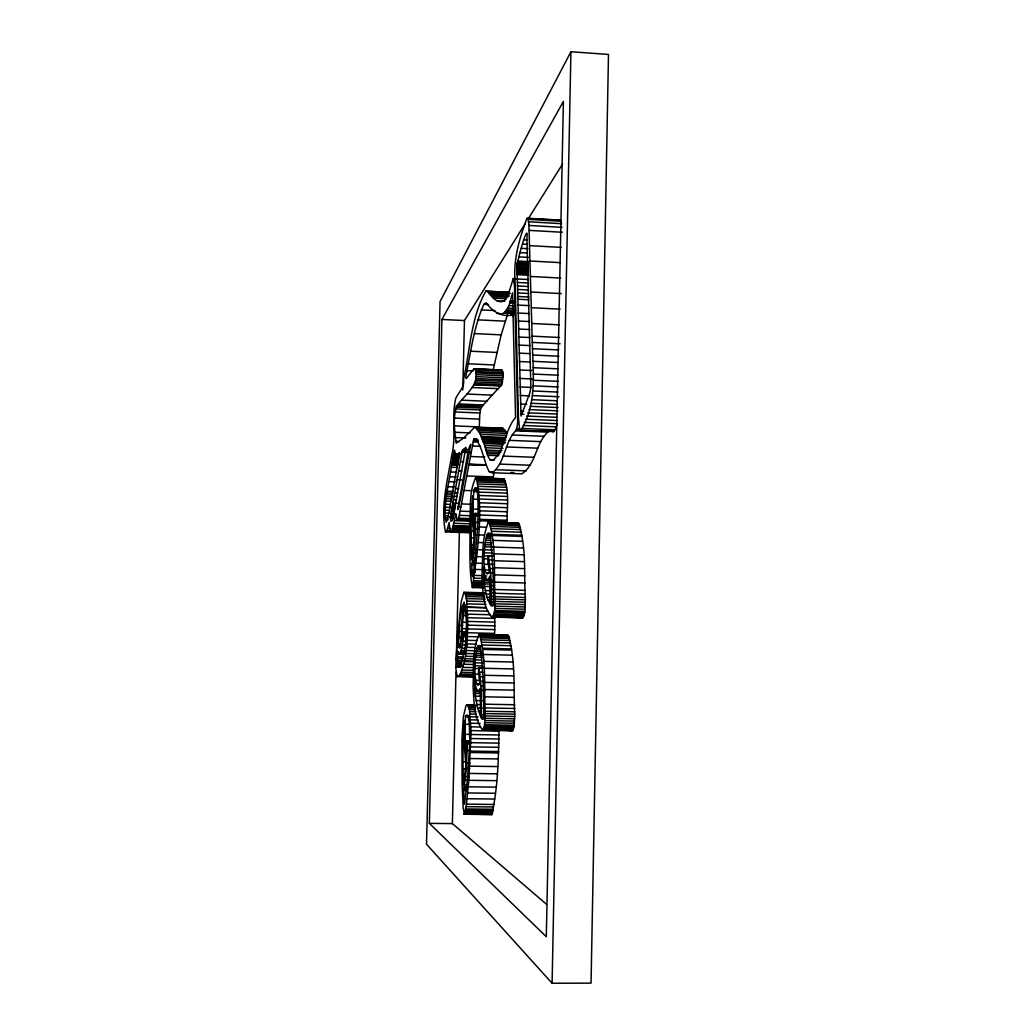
<?xml version="1.0" encoding="UTF-8"?>
<svg xmlns="http://www.w3.org/2000/svg" width="1035" height="1035" viewBox="0 0 1035 1035"><rect width="100%" height="100%" fill="white"/><g stroke="black" fill="none" stroke-linecap="round" stroke-linejoin="round"><path stroke-width="1.5" d="M467.768 625.153L466.682 601.063L465.634 594.853L463.965 592.266L461.248 601.49L457.315 638.194L455.736 667.588L457.134 676.722L459.462 675.35L461.118 672.258L465.129 658.726L466.992 643.912L467.768 625.153L494.808 625.839L494.665 633.42L467.613 632.747M464.185 814.209L491.716 814.61C498.016 787.713 498.43 758.862 498.948 731.072L471.067 730.606L469.385 709.544L467.587 704.964L465.983 705.663L463.357 716.776L461.921 739.585L462.115 784.543L463.162 807.96L464.353 814.325L466.449 804.156L468.842 780.312L471.067 730.606M525.418 599.847C523.606 574.619 527.022 546.778 518.225 523.102L488.391 522.222C481.573 538.381 482.944 557.205 482.038 574.541C482.918 588.579 481.896 606.044 491.806 616.912L522.843 617.714L524.603 613.069L525.418 599.847L495.066 599.006C493.527 573.688 496.748 546.208 488.947 522.119M459.087 653.926C463.512 651.571 465.582 614.557 461.636 641.752L462.503 622.268L465.077 604.44L466.539 623.329L465.31 646.603L461.636 661.417L459.32 666.126L457.366 667.239L457.586 650.924L458.725 653.758L463.693 654.029M472.374 587.57C477.316 552.328 483.694 513.024 476.32 477.872L475.802 477.834C468.777 491.47 470.912 508.47 469.851 523.529C470.459 544.721 468.545 566.792 472.374 587.57L483.617 587.867M491.34 592.874L490.719 573.079L488.313 555.743L487.821 560.802L489.361 571.436L487.369 574.063L486.411 573.092C479.787 566.067 488.688 505.481 491.483 548.99C492.867 567.258 493.773 585.59 493.449 603.923C493.76 605.462 492.22 607.079 490.952 605.294L491.34 592.874L494.484 592.964M514.77 714.137C513.244 688.094 516.012 660.304 508.133 635.361L479.05 634.481C471.947 650.278 473.901 669.49 473.073 686.684C474.082 701.238 473.771 718.135 482.672 730.218L512.338 730.71L514.059 726.402L514.77 714.137L485.195 713.594C483.901 687.46 486.528 659.929 479.567 634.649L479.05 634.481M517.008 268.104C515.973 263.821 529.079 218.139 526.918 238.192L530.877 387.465L529.778 393.222L521.058 416.044L517.008 268.104L528.122 268.712M471.054 523.606L471.533 559.909L474.146 537.851L472.529 522.313L472.685 495.972L471.054 523.606L474.237 523.71M521.084 430.133C537.294 402.887 532.999 372.406 532.288 342.417L528.924 225.449L528.148 219.368L526.893 218.437C519.26 238.787 513.049 260.29 515.132 282.283L518.457 417.778L519.622 429.331L520.282 430.431L553.984 431.479L557.14 424.777M491.806 616.912C496.477 613.923 494.096 604.233 495.066 599.006M482.672 730.218L484.445 726.337L485.195 713.594M479.05 520.773L507.085 521.718C506.788 507.706 509.945 491.819 503.838 478.894L475.802 477.834L503.838 478.894M475.272 513.386L474.431 531.938C472.516 528.329 471.934 470.032 477.601 493.747C479.373 520.139 476.009 546.609 473.487 572.86C472.452 585.098 471.326 565.653 472.115 563.609C474.949 547.101 475.88 529.972 475.324 513.347M456.267 454.818L459.618 452.554L448.905 513.075L446.227 522.261L444.921 515.663L445.762 498.715L454.404 450.122L455.866 454.714L459.385 454.934M466.979 741.034L466.203 759.147L464.974 734.332L465.465 716.673L466.992 714.797L468.26 716.906L469.295 723.206L469.774 741.862L467.691 776.845L464.534 804.182L463.615 790.417L466.526 768.371L467.044 740.969L470.317 741.034M552.095 983.25L570.932 51.75L608.489 54.428L591.05 983.134L552.095 983.25L426.511 844.211L440.056 301.573L570.932 51.75M546.48 904.267L452.373 823.588L456.008 672.038M456.28 660.757L459.385 531.77M462.787 389.885L464.456 320.552L525.094 223.806M429.357 823.368L441.906 319.44L563.402 101.417L546.312 936.727L429.357 823.368L452.373 823.588M474.949 427.067L479.373 432.307L507.085 433.432L503.359 428.542L502.091 428.179L474.949 427.067L463.564 438.077L456.254 443.174C454.598 431.297 452.36 416.406 457.302 405.371C464.702 394.969 481.146 383.791 474.91 368.822L473.901 368.913M500.487 370.22L501.82 370.051L502.518 371.099L503.113 374.127L501.69 384.735L481.055 407.337L479.839 413.004L479.296 426.912L454.688 425.902M478.856 667.653L478.468 672.401L479.891 683.656L478.028 685.312C470.188 677.64 479.347 616.549 481.896 662.439C483.151 680.823 484.005 699.259 483.668 717.682C484.057 719.674 481.935 719.894 481.34 717.876L481.417 690.332L478.933 667.614L482.181 667.743M457.949 645.633C460.484 632.346 458.065 612.979 464.275 602.202C460.381 617.209 463.007 633.524 459.462 648.169L457.949 645.633L461.002 645.698M509.129 292.258L485.79 291.21C470.938 317.409 470.175 349.856 463.564 378.978C465.025 387.219 458.596 392.006 455.659 398.578C451.376 417.493 456.448 437.106 451.596 455.892C447.456 480.835 440.418 506.697 445.464 531.912L446.9 530.683L449.164 522.533L450.083 530.373L450.652 531.615L451.959 530.955L455.93 513.8L457.198 520.036L458.712 518.199L473.823 438.788L475.544 438.749C483.034 448.401 483.63 461.131 489.206 471.649L492.349 472.736L521.86 473.849C536.337 464.068 535.431 442.889 548.434 431.504M452.554 519.829L450.962 521.381L450.328 517.215L462.089 452.269L462.464 450.691L465.918 447.262L452.58 519.725M492.349 472.736C505.481 462.477 504.187 442.618 515.65 430.819C518.341 425.89 517.435 419.77 517.629 414.31L514.46 285.673L513.231 278.57L507.836 295.919L504.795 300.305L501.276 301.819C494.562 301.56 491.276 295.467 487.252 291.133M513.8 314.938C501.276 317.344 492.841 311.936 486.191 302.738L483.888 304.316C473.642 327.28 470.679 352.715 465.698 377.219L466.242 378.603L473.758 368.977L499.193 370.038M493.061 370.439L501.147 334.874L507.642 314.097M453.265 526.285L470.343 526.789M494.122 472.659L493.19 476.928L466.863 475.945M504.847 312.285L509.052 305.597L512.545 292.866L513.127 316.555M510.061 302.621L513.218 302.556M488.494 579.432L489.827 576.042L490.098 604.337L486.942 597.311L484.445 586.405L483.461 566.947C484.548 569.496 483.824 582.291 488.494 579.432L491.599 579.522M528.51 218.359L562.665 163.853M501.975 480.072L503.256 478.856M506.374 636.202L507.551 635.192M502.091 428.179L500.901 429.007L496.127 428.813M501.186 314.317L504.744 312.441L514.447 312.777M516.426 617.403L522.843 617.714M516.142 430.185L553.984 431.479M528.6 221.775L561.604 223.676L560.452 220.144L556.558 220.144M518.225 523.102L489.93 522.274M512.338 730.71L506.762 730.192M465.116 812.747L492.569 813.031M464.87 813.601L492.298 813.885M464.12 814.105L492.013 814.441M467.704 792.939L495.416 793.276M467.096 798.722L494.743 799.046M466.449 804.156L494.044 804.467M466.112 806.666L493.669 806.964M465.802 808.943L493.346 809.241M465.582 810.353L493.1 810.651M465.349 811.634L492.841 811.932M469.36 773.43L497.201 773.818M465.879 776.677L469.101 776.716M465.543 779.872L468.764 779.911M468.842 780.312L496.632 780.675M464.883 784.776L468.092 784.815M464.547 786.678L467.755 786.716M468.286 786.807L496.037 787.156M464.236 788.165L467.445 788.204M463.965 789.291L467.16 789.33M463.719 790.106L466.914 790.158M463.615 790.417L466.811 790.455M467.251 750.479L470.485 750.53M470.718 751.112L498.637 751.539M470.64 752.523L498.56 752.95M470.317 758.526L498.21 758.94M462.955 761.734L463.408 784.866L465.931 764.943L464.404 747.257L464.573 720.334L463.201 735.574L462.955 761.734L466.138 761.786M466.811 763.17L470.045 763.222M469.851 766.172L497.719 766.573M466.526 768.371L469.748 768.423M463.033 768.902L466.203 768.94M484.509 725.91L514.059 726.402M483.901 728.86L513.373 729.377M483.591 729.584L513.037 730.089M483.28 730.024L512.687 730.529M464.974 734.332L469.761 734.41M471.106 734.514L499.012 734.979M471.093 738.55L499.012 739.003M466.901 741.202L470.382 741.138M467.212 741.28L470.433 741.332M466.837 741.487L470.485 741.603M467.302 741.901L470.537 741.953M467.341 742.302L470.563 742.367M467.354 742.768L470.589 742.819M471.028 742.677L498.948 743.13M467.367 743.285L470.602 743.337M467.367 743.829L470.602 743.88M470.899 746.869L498.818 747.309M485.182 707.927L514.731 708.496M468.984 707.837L475.104 707.953M477.601 708.108L480.55 716.53L480.318 688.417C476.488 697.849 474.289 679.128 474.379 676.411L474.936 693.489L477.601 708.108L482.375 708.199M469.385 709.544L475.518 709.661M485.208 711.265L514.77 711.808M478.455 711.213L481.65 711.265M469.761 711.614L475.906 711.731M470.097 714.034L476.242 714.137M481.482 714.758L484.548 714.823M485.156 715.948L514.731 716.492M465.815 715.832L468.997 715.897M465.465 716.673L468.661 716.725M470.382 716.776L478.092 716.919M481.391 716.944L484.445 716.996M481.34 717.876L484.393 717.928M485.092 718.29L514.667 718.82M470.627 719.855L478.351 719.998M484.988 720.554L514.563 721.085M484.846 722.715L514.421 723.245M470.834 723.245L480.111 723.413M465.168 724.241L469.955 724.332M484.665 724.733L514.214 725.25M484.445 726.337L513.981 726.855M470.977 726.842L480.266 726.997M484.186 727.799L513.683 728.317M484.859 689.543L514.304 690.138M474.599 689.62L477.73 689.685M481.417 690.332L484.639 690.41M477.665 691.406L480.848 691.471M474.754 691.613L481.327 691.729M474.936 693.489L481.197 693.605M475.272 696.141L481.56 696.257M485.04 696.814L514.537 697.396M476.022 700.566L482.323 700.695M485.156 704.188L514.693 704.757M476.786 704.563L481.534 704.654M467.018 704.77L475.026 704.926M466.487 705.029L474.496 705.171M468.079 705.534L476.139 705.689M468.545 706.504L475.013 706.62M466.824 632.721L463.68 632.514M456.849 665.026L461.688 665.13M474.871 665.725L482.672 665.906M456.849 665.518L461.688 665.634M456.849 665.828L461.688 665.945M456.849 666.01L460.096 666.165M456.888 666.255L460.109 666.333M456.927 666.475L460.148 666.54M456.991 666.695L460.213 666.76M457.082 666.915L460.316 666.98M462.878 667.381L473.836 667.627M478.791 667.782L483.552 667.885M478.713 668.002L483.487 668.105M483.953 668.274L513.192 668.92M474.69 668.468L479.373 668.571M461.985 670.046L472.904 670.292M479.761 672.116L482.944 672.181M461.118 672.258L473.551 672.53M475.272 674.173L479.968 674.277M460.277 674.031L474.198 674.328M484.315 675.286L513.632 675.907M459.462 675.35L473.331 675.648M458.647 676.243L474.004 676.567M480.343 676.735L483.552 676.799M456.901 676.554L474.276 677.045M476.203 680.37L479.347 680.435M480.809 681.353L484.018 681.418M484.626 682.363L514.007 682.984M477.135 683.889L480.292 683.954M481.171 685.907L484.38 685.972M458.091 643.692L461.131 643.77M466.992 643.912L476.527 644.145M482.194 645.025L511.122 645.711M462.244 645.038L466.901 645.154M478.002 645.762L481.159 645.827M458.026 646.008L461.08 646.086M477.627 646.655L480.783 646.733M458.35 647.147L461.403 647.211M466.694 647.328L476.216 647.561M477.264 647.858L480.408 647.936M482.53 648.233L511.51 648.919M461.584 648.182L464.689 648.246M476.902 649.359L480.046 649.437M482.62 649.411L511.626 650.096M466.358 650.536L475.88 650.756M460.989 650.523L465.621 650.627M476.54 651.157L481.249 651.274M460.433 652.154L465.064 652.27M476.203 653.24L482.465 653.395M459.928 653.201L464.547 653.318M465.983 653.525L473.901 653.706M458.725 653.758L464.844 653.9M483.034 654.495L512.105 655.168M475.919 655.168L482.181 655.323M465.569 656.255L475.065 656.475M457.211 656.772L463.68 656.914M475.686 657.109L481.948 657.251M457.121 658.467L463.576 658.609M465.129 658.726L474.612 658.946M475.375 659.89L481.624 660.032M457.017 660.433L463.473 660.589M464.663 660.925L474.121 661.132M483.526 661.352L512.687 662.012M464.495 661.559L473.952 661.779M456.94 662.038L461.778 662.154M475.104 662.775L482.918 662.943M456.888 663.319L461.726 663.422M463.796 664.25L474.793 664.496M456.862 664.302L461.701 664.405M459.734 625.45L462.787 625.528M462.063 628.607L466.707 628.724M467.716 628.931L494.769 629.616M459.139 631.35L462.192 631.428M463.408 631.738L466.656 631.829M463.589 631.919L466.72 631.997M463.641 632.191L466.772 632.269M463.732 633.226L466.863 633.304M463.745 633.705L466.876 633.782M463.745 634.196L466.876 634.274M478.532 634.765L508.133 635.361M463.732 634.701L466.863 634.778M480.072 635.283L508.702 635.982M463.719 635.205L466.837 635.283M463.68 635.697L466.811 635.775M480.55 636.357L509.246 637.055M463.641 636.15L466.772 636.227M463.602 636.577L466.72 636.654M467.458 636.551L478.584 636.823M481.016 637.883L509.763 638.582M458.596 637.431L461.649 637.508M481.443 639.837L510.242 640.536M467.251 640.303L476.786 640.536M462.943 640.988L466.06 641.066M481.831 642.217L510.708 642.916M491.108 602.072L494.251 602.15M494.963 603.806L525.327 604.621M491.004 604.324L494.148 604.401M466.979 603.871L485.933 604.388M490.952 605.294L494.096 605.371M494.859 606.148L525.211 606.963M467.238 607.04L486.23 607.558M467.264 607.351L486.256 607.855M494.717 608.412L525.055 609.214M461.765 608.878L464.857 608.968M494.523 610.534L524.848 611.336M467.458 610.676L488.067 611.219M494.368 611.788L524.68 612.591M494.29 612.267L524.603 613.069M494.005 613.884L524.292 614.674M467.613 614.143L489.827 614.725M493.708 615.101L523.943 615.903M493.385 615.993L523.594 616.782M463.214 615.54L467.872 615.67M493.048 616.575L523.218 617.365M491.211 616.744L503.825 617.067M492.078 617.093L522.481 617.869M467.716 617.727L494.717 618.425L494.808 625.839M467.768 621.401L494.795 622.1M462.503 622.268L467.16 622.384M474.069 580.726L483.293 580.997M491.185 581.605L494.329 581.696M494.885 582.123L525.146 582.99M483.875 582.11L491.897 582.343M473.836 582.33L483.047 582.601M484.07 583.895L490.499 584.089M473.603 583.831L482.802 584.102M491.302 585.577L494.432 585.668M473.357 585.163L482.543 585.422M484.445 586.405L490.888 586.586M473.086 586.263L482.271 586.522M472.827 587.065L483.526 587.362M491.34 589.251L494.484 589.342M495.028 589.51L525.327 590.364M485.234 590.506L491.703 590.687M463.965 592.266L484.626 592.835M495.04 593.288L525.366 594.142M472.879 592.861L483.733 593.159M464.806 592.706L483.539 593.223M486.075 594.142L490.681 594.271M465.233 593.572L484.005 594.09M465.634 594.853L484.445 595.371M491.289 596.289L494.432 596.38M495.079 596.652L525.418 597.493M466.009 596.535L484.859 597.053M486.942 597.311L491.573 597.441M466.358 598.605L485.247 599.123M491.211 599.381L494.355 599.459M487.86 600.015L490.952 600.093M495.028 601.413L525.392 602.241M466.682 601.063L485.609 601.581M489.206 559.857L493.85 560M494.083 560.724L524.163 561.643M472.736 560.44L475.958 560.53M472.413 562.212L475.634 562.315M476.022 563.169L482.207 563.363M472.115 563.609L475.337 563.713M484.406 564.23L489.219 564.373M489.84 564.217L492.945 564.321M471.869 564.67L475.078 564.761M471.753 565.071L474.962 565.175M494.42 567.736L524.564 568.629M490.344 568.655L493.462 568.745M475.401 569.431L483.112 569.664M485.415 570.013L490.254 570.156M472.038 570.492L475.259 570.596M472.128 572.006L475.35 572.109M490.719 573.079L493.85 573.17M486.411 573.092L489.477 573.183M494.691 574.865L524.887 575.745M474.729 575.395L482.426 575.615M483.5 575.887L486.696 575.977M483.591 578.099L486.786 578.19M474.379 578.203L482.064 578.423M488.015 580.079L491.108 580.169M483.72 580.169L491.728 580.402M486.993 580.402L491.612 580.532M492.686 540.374L522.494 541.331M485.738 540.348L490.564 540.503M485.376 542.625L491.793 542.832M477.73 542.456L483.94 542.663M471.119 544.785L474.315 544.889M484.82 546.79L492.841 547.049M493.216 547.049L523.128 547.994M474.108 549.313L477.161 549.404M484.496 549.766L492.505 550.012M477.2 549.688L483.397 549.883M484.212 552.806L492.22 553.052M473.758 552.768L476.825 552.871M493.682 553.828L523.684 554.773M488.235 555.808L492.867 555.95M483.966 555.911L492.789 556.118M488.08 556.235L491.172 556.325M476.63 556.597L482.827 556.791M473.073 558.24L476.307 558.344M483.785 558.771L488.585 558.913M450.445 516.568L453.498 516.672M450.393 516.801L453.446 516.905M450.354 517.021L453.408 517.125M450.328 517.215L453.382 517.319M450.303 517.384L453.356 517.487M450.316 517.526L453.369 517.629M450.328 517.681L453.395 517.953M444.998 517.901L448.155 518.017M450.367 518.03L453.421 518.134M458.712 518.199L469.864 518.574M479.127 519.324L507.163 520.269M457.936 519.829L470.627 520.256M445.128 519.596L448.297 519.699M457.198 520.036L469.851 520.463M454.494 520.631L470.084 521.161M489.49 522.494L518.833 523.477M475.505 522.403L478.571 522.507M487.834 522.779L500.112 523.192M490.008 523.335L519.415 524.318M453.99 523.283L471.119 523.852M490.486 524.641L519.971 525.625M490.952 526.388L520.501 527.371M453.459 525.586L470.55 526.155M478.713 526.957L486.502 527.216M453.136 527.242L470.188 527.798M491.379 528.6L520.98 529.571M452.942 528.277L469.981 528.846M475.311 529.17L478.377 529.273M447.573 528.458L450.781 528.562M452.774 528.976L469.799 529.532M452.696 529.234L469.748 529.726M491.767 531.24L521.433 532.21M452.399 530.153L474.211 530.955M446.9 530.683L450.109 530.787M451.959 530.955L470.459 531.563M451.325 531.369L470.019 531.874M451.066 531.511L471.171 532.081M450.652 531.615L470.563 532.262M445.464 531.912L470.162 532.805L469.321 532.702M487.692 533.361L490.758 533.465M487.291 534.138L490.357 534.241M492.13 534.319L521.847 535.289M478.235 534.888L484.458 535.082M486.89 535.237L490.124 535.341M492.233 535.457L521.976 536.415M475.052 535.211L478.118 535.302M486.502 536.648L491.34 536.803M486.114 538.355L490.939 538.51M471.041 537.915L474.224 538.019M485.079 544.708L491.496 544.915M454.119 496.308L457.224 496.412M446.033 496.645L452.373 496.865M479.477 499.025L507.473 500.009M473.293 499.142L478.105 499.31M445.762 498.715L452.101 498.948M453.498 499.737L456.59 499.853M445.529 501.031L451.855 501.263M479.515 502.777L507.538 503.76M452.877 503.165L457.509 503.32M461.532 503.929L471.197 504.265M445.27 504.226L450.018 504.394M452.528 505.106L455.607 505.209M479.503 506.71L507.538 507.693M452.308 506.296L455.387 506.413M457.664 506.93L460.834 507.046M445.076 507.305L451.402 507.525M452.088 507.499L455.167 507.603M473.111 509.155L477.911 509.311M451.868 508.69L454.947 508.793M479.438 510.798L507.473 511.769M451.609 510.139L454.675 510.242M444.947 510.216L449.695 510.384M460.303 511.148L469.916 511.484M451.286 511.859L454.352 511.963M475.207 513.515L478.519 513.619M475.505 513.722L478.571 513.826M475.13 513.761L478.196 513.865M444.895 513.011L449.643 513.166M475.544 514.02L478.61 514.123M475.583 514.382L478.649 514.486M450.975 513.593L455.568 513.748M475.608 514.809L478.675 514.913M479.308 515.016L507.357 515.973M475.621 515.288L478.688 515.391M459.501 515.339L470.679 515.715M475.621 515.818L478.688 515.922M450.665 515.327L453.718 515.43M444.921 515.663L448.077 515.779M469.101 464.573L486.295 465.207M457.91 465.181L451.829 464.818M449.708 476.76L456.15 476.993M476.812 478.299L504.394 479.321M475.194 478.261L486.476 478.688M497.744 479.101L502.583 479.283M477.264 479.14L504.912 480.162M477.691 480.369L505.39 481.391M457.134 479.761L461.843 479.942M478.079 481.974L505.83 482.996M448.789 481.65L455.219 481.883M478.429 483.966L506.231 484.988M478.739 486.334L506.594 487.343M447.832 486.696L454.223 486.929M475.181 488.028L478.416 488.145M474.767 488.507L477.989 488.623M478.998 489.063L506.891 490.072M455.529 488.533L458.66 488.636M474.353 489.257L477.575 489.374M473.952 490.292L477.161 490.409M464.081 490.409L471.74 490.693M473.603 491.47L478.416 491.638M479.205 492.13L507.15 493.139M446.965 491.172L453.343 491.405M454.753 492.854L457.858 492.971M446.641 492.945L452.994 493.165M479.373 495.467L507.344 496.464M446.318 494.743L452.67 494.963M457.379 453.835L460.51 453.951M453.731 453.899L460.148 454.249M479.373 432.307L484.07 443.523L487.537 455.258L498.754 455.698M455.478 454.132L458.583 454.249M503.126 456.086L533.905 457.289M456.668 454.481L459.786 454.611M453.524 455.102L459.656 455.335M470.614 456.526L484.755 457.069M453.304 456.28L459.449 456.526M453.097 457.444L459.229 457.69M487.537 455.258L489.93 459.708L494.536 459.889M452.851 458.841L458.971 459.074M452.605 460.226L458.725 460.459M460.407 461.597L463.589 461.726M452.36 461.597L458.479 461.83M499.659 464.068L530.036 465.233M452.127 462.981L458.233 463.227M469.178 464.133L486.372 464.793M451.894 464.404L458 464.637M451.415 467.225L457.496 467.458M496.192 469.735L526.168 470.86M489.206 471.649L492.272 471.766M510.656 472.452L513.722 472.568M458.751 470.783L461.921 470.899M450.574 471.96L456.642 472.193M454.74 432.281L470.136 432.915M512.312 434.985L544.151 436.278M480.486 434.325L506.801 435.386M481.469 436.472L506.361 437.482M481.754 437.275L505.119 438.219M482.025 438.18L505.416 439.112M455.051 437.559L465.853 437.986M473.823 438.788L477.006 438.918M482.284 439.138L505.714 440.069M509.285 440.354L540.775 441.622M482.582 440.211L504.485 441.091M473.59 439.914L478.364 440.108M482.892 441.117L504.821 441.997M473.487 440.975L478.248 441.169M483.164 441.66L505.196 442.618L483.267 441.803M483.513 442.178L503.941 442.993M473.344 441.906L478.105 442.087M455.581 441.376L458.673 441.492M483.772 442.695L504.226 443.51M484.07 443.523L502.971 444.274M484.755 445.49L502.143 446.176M506.542 446.939L537.708 448.168M472.581 445.969L480.499 446.292M485.415 447.741L502.855 448.427M486.036 450.07L501.936 450.691M463.848 449.281L467.07 449.41M463.589 449.565L466.811 449.695M463.331 449.85L466.552 449.979M463.072 450.122L466.293 450.238M462.761 450.419L466.086 450.445M462.554 450.613L465.866 450.639M462.386 450.833L465.672 450.82M486.502 451.803L500.849 452.373M462.309 451.131L465.517 451.26M462.205 451.609L467.018 451.803M468.014 452.23L471.119 452.347M462.089 452.269L466.888 452.463M467.949 452.58L471.054 452.696M486.967 453.446L499.737 453.938M469.114 464.495L486.295 465.181M520.747 414.168L523.865 414.298M455.232 411.969L479.839 413.004M526.647 416.031L556.998 417.312M525.47 419.201L557.283 420.533M454.921 418.088L479.515 419.11M524.292 422.358L557.58 423.742M523.141 425.488L556.287 426.86M522.028 428.438L555.045 429.797M516.724 428.606L519.803 428.736M476.074 427.429L503.359 428.542M477.096 428.723L504.511 429.848M477.446 429.279L504.899 430.405M515.65 430.819L547.89 432.138M477.782 429.823L505.3 430.935M478.261 430.547L505.843 431.673M532.572 395.59L559.003 396.741M520.191 395.486L529.532 395.887M466.526 394.012L492.492 395.15M531.977 399.691L556.804 400.765M461.532 400.183L486.877 401.269M531.188 403.275L557.503 404.4M520.411 404.051L526.634 404.323M530.243 406.341L558.02 407.531M458.492 403.909L483.474 404.983M457.936 404.594L482.853 405.668M457.302 405.371L482.155 406.445M456.952 405.772L481.909 406.703M456.668 405.953L481.598 406.923M456.487 406.082L481.236 407.143M456.332 406.289L481.055 407.337M529.027 409.601L558.02 410.83M456.008 407.027L480.693 408.075M520.579 411.011L523.71 411.141M455.542 408.903L480.175 409.951M527.837 412.823L556.701 414.052M489.076 369.987L478.066 369.482L487.433 370M475.531 369.87L502.518 371.099M466.876 370.621L472.969 370.905M533.167 374.049L558.033 375.175M475.932 371.552L502.984 372.781M476.048 372.898L503.113 374.127M476.074 374.644L503.139 375.873M519.764 378.409L532.158 378.965M476.009 376.611L503.088 377.827M533.284 380.22L558.175 381.333M475.867 378.5L502.932 379.716M475.673 380.104L502.725 381.307M475.285 381.876L502.298 383.092M533.232 385.848L558.137 386.961M474.742 383.532L501.69 384.735M474.263 384.399L501.147 385.602M473.939 384.826L500.862 385.926M519.984 386.922L530.839 387.4M471.805 387.478L498.391 388.655M532.999 390.971L557.891 392.071M519.117 353.129L529.907 353.634M470.627 351.201L496.929 352.443M532.637 354.992L558.952 356.234M532.818 361.318L557.619 362.47M519.337 361.525L530.14 362.017M468.156 363.79L494.2 364.98M532.999 367.671L557.826 368.809M519.544 369.948L531.912 370.517M474.302 368.758L501.82 370.051M478.196 369.379L495.726 370.025M532.106 336.155L559.547 337.488M474.431 333.58L501.147 334.874M518.729 337.022L530.011 337.565M532.288 342.417L560.064 343.749M518.923 345.069L530.23 345.612M532.456 348.704L558.732 349.946M517.811 299.219L529.001 299.775M513.554 301.237L510.449 301.082L513.606 301.043M507.797 308.158L513.942 308.469M506.594 309.905L514.654 310.306M506.063 310.578L514.11 310.979M505.779 310.953L513.813 311.354M481.223 309.879L494.95 310.565M505.481 311.341L513.515 311.742M505.261 311.677L513.282 312.078M505.054 311.975L514.667 312.466M518.147 313.023L529.377 313.579M504.614 312.648L514.201 313.126M514.097 313.294L504.433 312.893L513.994 313.411M496.787 313.398L499.892 313.553M510.734 314.097L513.826 314.252M518.341 320.992L529.584 321.562M477.963 319.841L505.054 321.186M531.744 323.476L559.12 324.835M441.906 319.44L464.456 320.552M518.535 329.001L529.804 329.557M517.552 289.438L528.73 290.02M530.864 292.012L561.242 293.591M485.79 291.21L509.091 292.413M517.642 292.931L528.82 293.513M488.365 292.18L510.358 293.319M488.598 292.504L509.052 293.565M488.843 292.84L509.311 293.888M489.296 293.474L508.237 294.457M490.409 294.988L509.44 295.958M517.733 296.45L528.924 297.032M491.547 296.385L507.486 297.2M493.268 298.08L506.128 298.74M510.397 301.314L513.502 301.47M497.046 300.862L504.782 301.263M510.229 301.935L513.334 302.091M510.035 302.725L513.166 302.776M517.953 305.053L529.157 305.623M483.888 304.316L488.52 304.549M509.052 305.597L513.683 305.83M531.304 307.693L560.181 309.154M517.008 267.328L528.122 267.923M517.008 269.346L528.122 269.941M517.021 270.471L528.135 271.067M517.034 271.481L528.16 272.076M517.06 272.386L528.186 272.981M517.099 273.24L528.225 273.835M517.177 274.676L528.303 275.271M530.425 276.449L560.698 278.066M513.231 278.57L516.361 278.738M517.28 278.971L528.419 279.553M517.371 282.451L528.523 283.034M517.461 285.945L528.626 286.527M529.558 245.631L561.203 247.391M521.459 248.335L527.902 248.698M520.191 252.605L526.608 252.967M518.923 256.887L528.51 257.404M529.985 260.988L560.155 262.631M517.72 261.014L528.859 261.622M517.28 262.605L528.406 263.213M517.228 262.993L528.342 263.602M517.151 263.744L528.264 264.352M517.086 264.727L528.199 265.335M517.034 265.775L528.148 266.37M528.924 225.449L561.992 227.351M529.131 230.378L562.251 232.254M524.02 239.861L527.113 240.042M522.727 244.092L527.358 244.351M527.578 218.243L560.452 220.144M526.893 218.437L534.694 218.89M539.377 219.161L553.427 219.976M528.148 219.368L561.099 221.27M489.93 459.708L492.828 460.459C505.339 449.397 504.679 430.03 515.559 417.519L513.127 316.71M491.716 814.61L491.185 813.756M552.354 430.676L553.091 431.776M494.639 616.045L494.717 618.425M460.368 499.323L457.69 509.634L468.609 448.996L470.783 444.248L460.368 499.323"/></g></svg>
